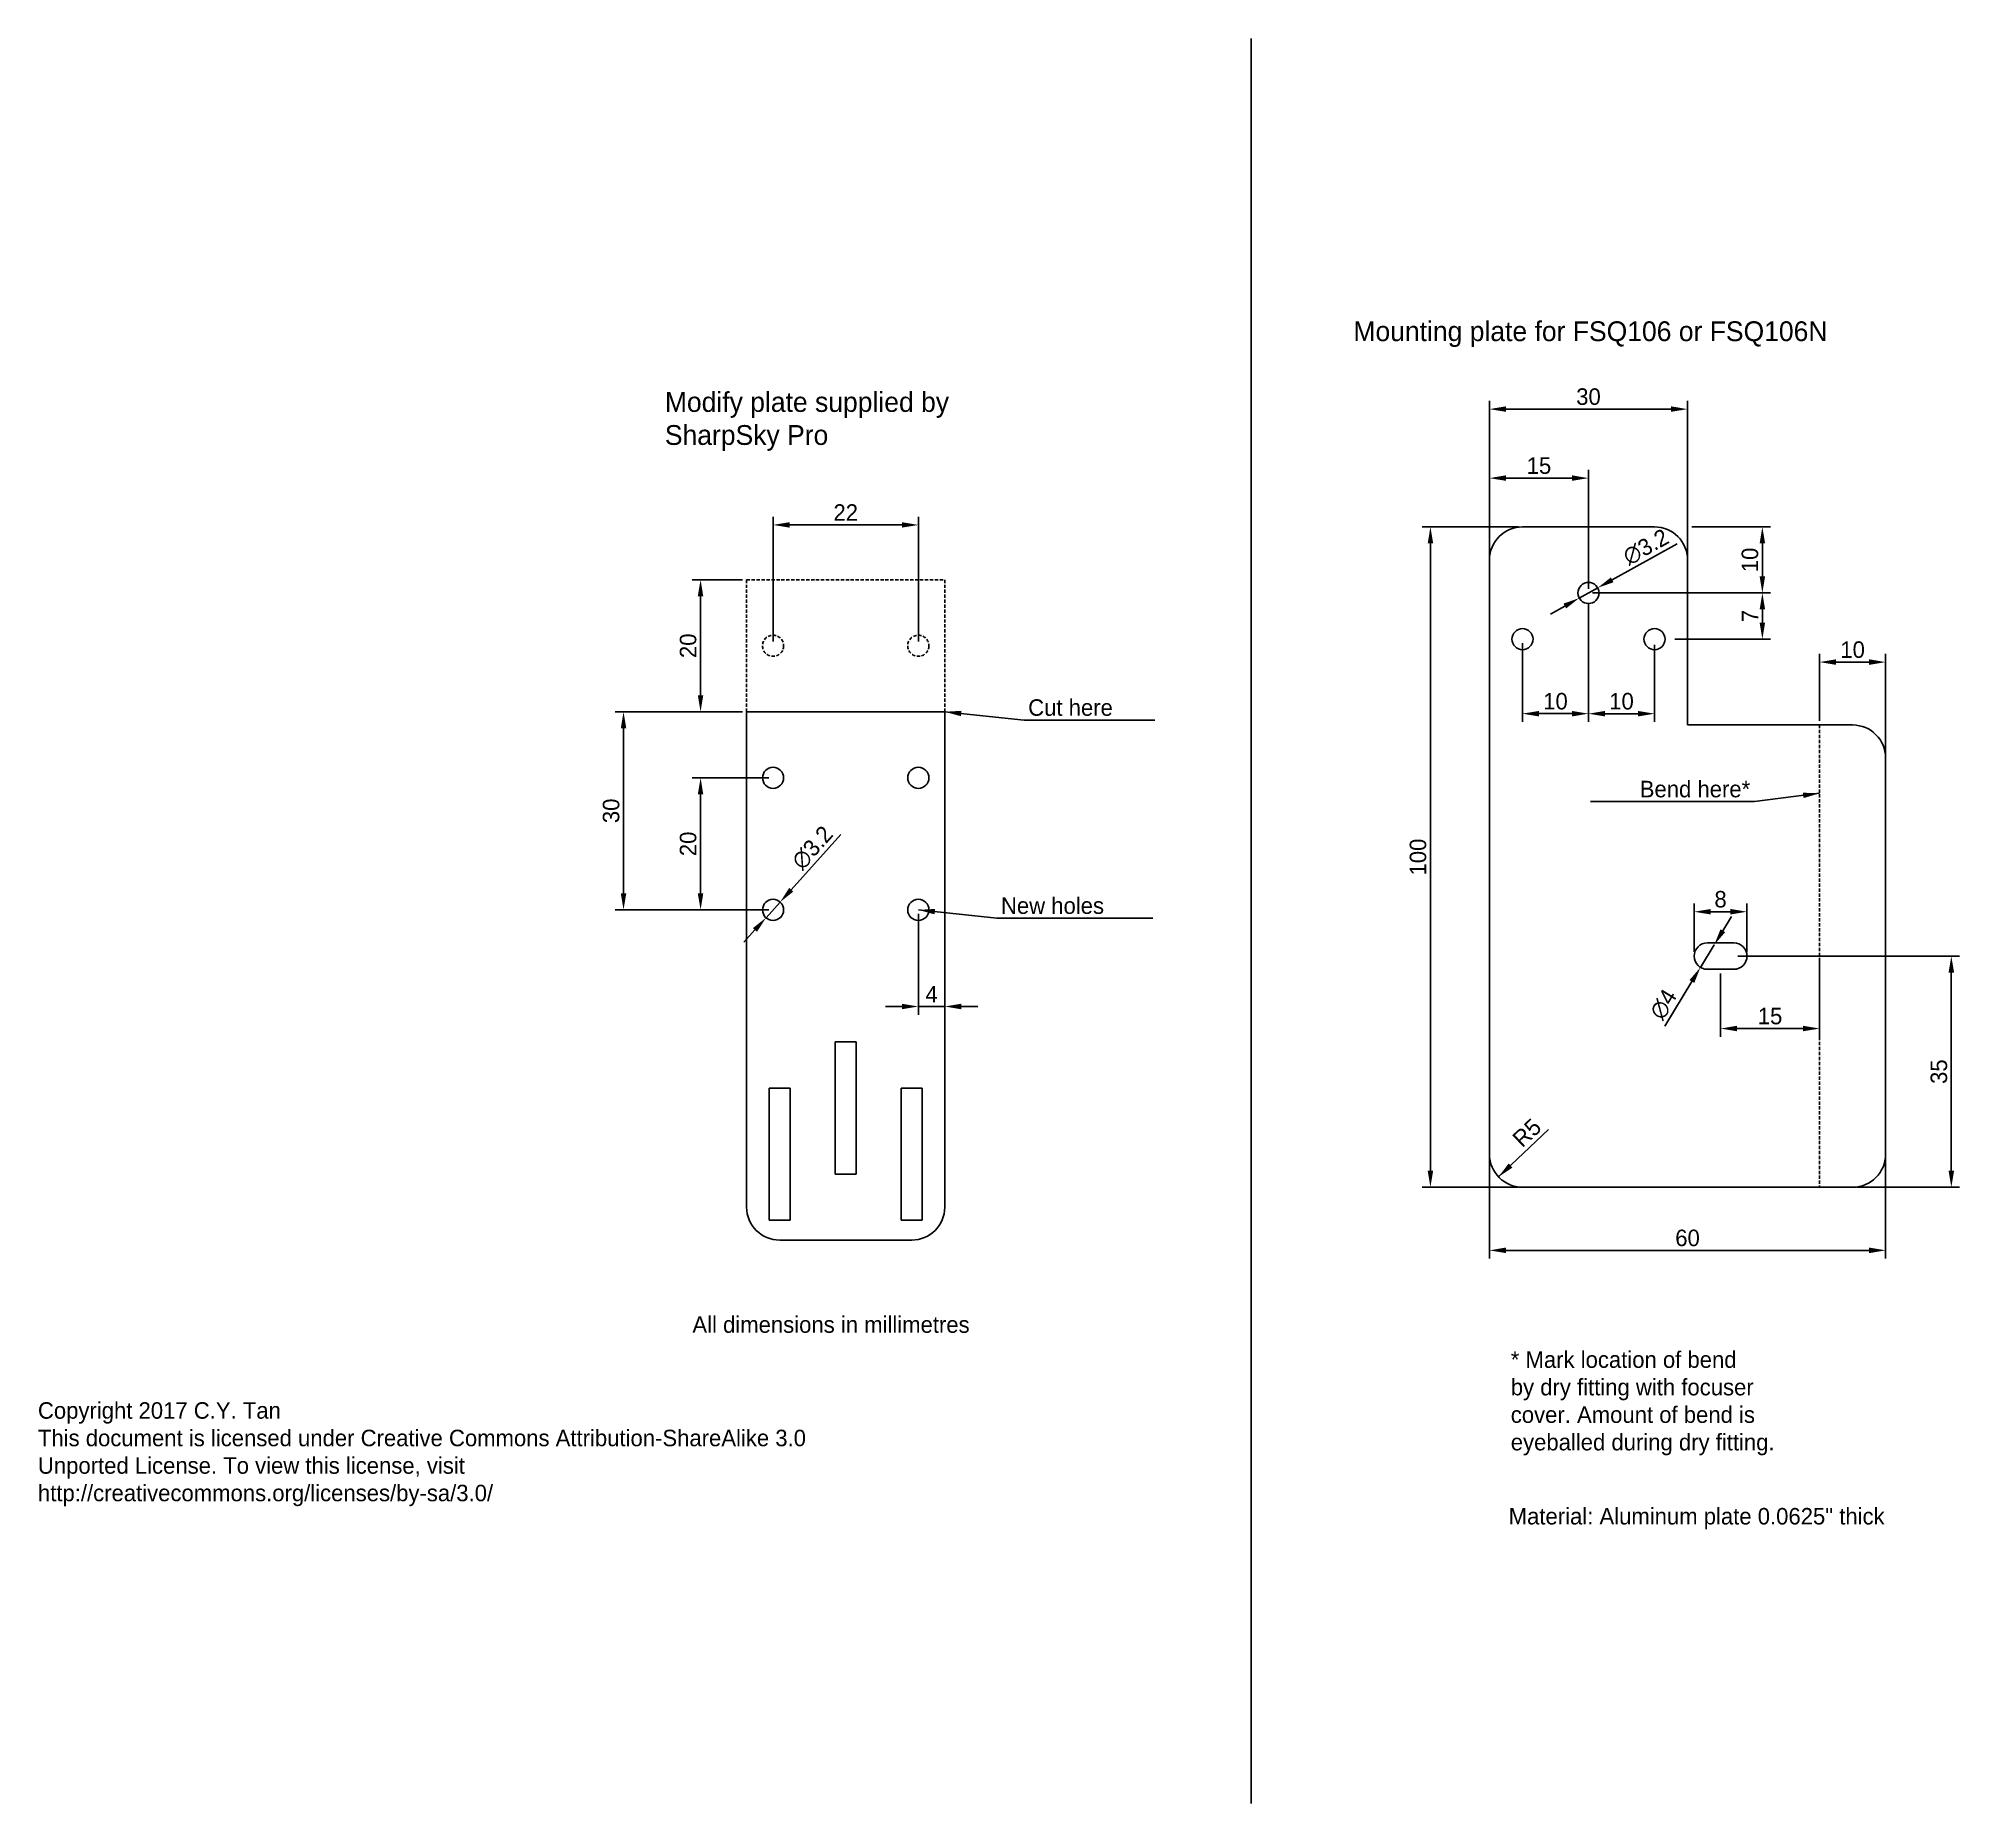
# Model space of a CAD drawing. Extents: x 18 to 309, y 13 to 281.
import ezdxf

# ---------------------------------------------------------------- set-up
doc = ezdxf.new("R2010")
doc.units = 0
doc.linetypes.add('DASHED', pattern=[0.75, 0.5, -0.25])
doc.layers.get('0').update_dxf_attribs({"linetype": 'CONTINUOUS'})
doc.layers.get('DEFPOINTS').update_dxf_attribs({"linetype": 'CONTINUOUS'})
doc.dimstyles.get("Standard").update_dxf_attribs({"dimtxt": 0.18, "dimasz": 0.18, "dimexe": 0.18, "dimexo": 0.0625, "dimgap": 0.09, "dimtad": 0, "dimtih": 1, "dimtoh": 1, "dimdec": 4, "dimzin": 0, "dimtxsty": 'STANDARD', "dimcen": 0.09, "dimazin": 3, "dimtfac": 1, "dimtdec": 4, "dimtofl": 0, "dimtmove": 0, "dimatfit": 3, "dimtolj": 1, "dimtzin": 0})

# ---------------------------------------------------------------- blocks, each defined once
blk = doc.blocks.new('*D1')
at = {"color": 0, "linetype": 'BYBLOCK'}
for p, q in [((237.86, 111.12), (237.86, 95.93)), ((297.86, 111.12), (297.86, 95.93)), ((240.36, 97.18), (295.36, 97.18))]:
    blk.add_line(p, q, dxfattribs=at)
for points in [[(240.36, 97.6), (240.36, 96.76), (237.86, 97.18)], [(295.36, 97.6), (295.36, 96.76), (297.86, 97.18)]]:
    blk.add_solid(points, dxfattribs=at)
at = {"layer": 'DEFPOINTS', "color": 0, "linetype": 'BYBLOCK'}
for p in [(237.86, 111.74), (297.86, 111.74), (297.86, 97.18)]:
    blk.add_point(p, dxfattribs=at)
at = {"color": 0, "linetype": 'BYBLOCK', "insert": (267.86, 99.05), "char_height": 2.5, "attachment_point": 5}
blk.add_mtext('\\A1;60', dxfattribs=at)
blk = doc.blocks.new('*D4')
at = {"color": 0, "linetype": 'BYBLOCK'}
for p, q in [((268.49, 206.74), (280.44, 206.74)), ((279.19, 204.24), (279.19, 199.24)), ((253.49, 196.74), (280.44, 196.74))]:
    blk.add_line(p, q, dxfattribs=at)
for points in [[(278.78, 204.24), (279.61, 204.24), (279.19, 206.74)], [(278.78, 199.24), (279.61, 199.24), (279.19, 196.74)]]:
    blk.add_solid(points, dxfattribs=at)
at = {"layer": 'DEFPOINTS', "color": 0, "linetype": 'BYBLOCK'}
for p in [(267.86, 206.74), (252.86, 196.74), (279.19, 196.74)]:
    blk.add_point(p, dxfattribs=at)
at = {"color": 0, "linetype": 'BYBLOCK', "insert": (277.32, 201.74), "char_height": 2.5, "attachment_point": 5, "rotation": 90}
blk.add_mtext('\\A1;10', dxfattribs=at)
blk = doc.blocks.new('*D5')
at = {"color": 0, "linetype": 'BYBLOCK'}
for p, q in [((252.86, 196.12), (252.86, 178.21)), ((242.86, 190.12), (242.86, 178.21)), ((245.36, 179.46), (250.36, 179.46))]:
    blk.add_line(p, q, dxfattribs=at)
for points in [[(245.36, 179.87), (245.36, 179.04), (242.86, 179.46)], [(250.36, 179.87), (250.36, 179.04), (252.86, 179.46)]]:
    blk.add_solid(points, dxfattribs=at)
at = {"layer": 'DEFPOINTS', "color": 0, "linetype": 'BYBLOCK'}
for p in [(252.86, 196.74), (242.86, 190.74), (252.86, 179.46)]:
    blk.add_point(p, dxfattribs=at)
at = {"color": 0, "linetype": 'BYBLOCK', "insert": (247.86, 181.33), "char_height": 2.5, "attachment_point": 5}
blk.add_mtext('\\A1;10', dxfattribs=at)
blk = doc.blocks.new('*D6')
at = {"color": 0, "linetype": 'BYBLOCK'}
for p, q in [((252.86, 196.12), (252.86, 178.45)), ((262.86, 190.12), (262.86, 178.45)), ((255.36, 179.7), (260.36, 179.7))]:
    blk.add_line(p, q, dxfattribs=at)
for points in [[(255.36, 180.11), (255.36, 179.28), (252.86, 179.7)], [(260.36, 180.11), (260.36, 179.28), (262.86, 179.7)]]:
    blk.add_solid(points, dxfattribs=at)
at = {"layer": 'DEFPOINTS', "color": 0, "linetype": 'BYBLOCK'}
for p in [(252.86, 196.74), (262.86, 190.74), (262.86, 179.7)]:
    blk.add_point(p, dxfattribs=at)
at = {"color": 0, "linetype": 'BYBLOCK', "insert": (257.86, 181.57), "char_height": 2.5, "attachment_point": 5}
blk.add_mtext('\\A1;10', dxfattribs=at)
blk = doc.blocks.new('*D10')
at = {"color": 0, "linetype": 'BYBLOCK'}
for p, q in [((287.86, 177.37), (287.86, 187.52)), ((290.36, 186.27), (295.36, 186.27)), ((297.86, 172.37), (297.86, 187.52))]:
    blk.add_line(p, q, dxfattribs=at)
for points in [[(290.36, 186.69), (290.36, 185.85), (287.86, 186.27)], [(295.36, 186.69), (295.36, 185.85), (297.86, 186.27)]]:
    blk.add_solid(points, dxfattribs=at)
at = {"layer": 'DEFPOINTS', "color": 0, "linetype": 'BYBLOCK'}
for p in [(297.86, 186.27), (287.86, 176.74), (297.86, 171.74)]:
    blk.add_point(p, dxfattribs=at)
at = {"color": 0, "linetype": 'BYBLOCK', "insert": (292.86, 188.14), "char_height": 2.5, "attachment_point": 5}
blk.add_mtext('\\A1;10', dxfattribs=at)
blk = doc.blocks.new('*D11')
at = {"color": 0, "linetype": 'BYBLOCK'}
for p, q in [((275.49, 141.74), (309.06, 141.74)), ((307.81, 109.24), (307.81, 139.24)), ((293.49, 106.74), (309.06, 106.74))]:
    blk.add_line(p, q, dxfattribs=at)
for points in [[(307.39, 139.24), (308.23, 139.24), (307.81, 141.74)], [(307.39, 109.24), (308.23, 109.24), (307.81, 106.74)]]:
    blk.add_solid(points, dxfattribs=at)
at = {"layer": 'DEFPOINTS', "color": 0, "linetype": 'BYBLOCK'}
for p in [(274.86, 141.74), (307.81, 141.74), (292.86, 106.74)]:
    blk.add_point(p, dxfattribs=at)
at = {"color": 0, "linetype": 'BYBLOCK', "insert": (305.94, 124.24), "char_height": 2.5, "attachment_point": 5, "rotation": 90}
blk.add_mtext('\\A1;35', dxfattribs=at)
blk = doc.blocks.new('*D12')
at = {"color": 0, "linetype": 'BYBLOCK'}
for p, q in [((268.86, 142.37), (268.86, 149.71)), ((274.36, 148.46), (271.36, 148.46)), ((276.86, 142.37), (276.86, 149.71))]:
    blk.add_line(p, q, dxfattribs=at)
for points in [[(271.36, 148.88), (271.36, 148.05), (268.86, 148.46)], [(274.36, 148.88), (274.36, 148.05), (276.86, 148.46)]]:
    blk.add_solid(points, dxfattribs=at)
at = {"layer": 'DEFPOINTS', "color": 0, "linetype": 'BYBLOCK'}
for p in [(268.86, 148.46), (268.86, 141.74), (276.86, 141.74)]:
    blk.add_point(p, dxfattribs=at)
at = {"color": 0, "linetype": 'BYBLOCK', "insert": (272.86, 150.34), "char_height": 2.5, "attachment_point": 5}
blk.add_mtext('\\A1;8', dxfattribs=at)
blk = doc.blocks.new('*D13')
at = {"color": 0, "linetype": 'BYBLOCK'}
for p, q in [((273.21, 145.58), (274.51, 147.72)), ((271.91, 143.45), (269.82, 140.04)), ((264.4, 131.14), (268.52, 137.9))]:
    blk.add_line(p, q, dxfattribs=at)
for points in [[(272.85, 145.8), (273.56, 145.37), (271.91, 143.45)], [(268.16, 138.12), (268.88, 137.68), (269.82, 140.04)]]:
    blk.add_solid(points, dxfattribs=at)
at = {"layer": 'DEFPOINTS', "color": 0, "linetype": 'BYBLOCK'}
for p in [(271.91, 143.45), (269.82, 140.04)]:
    blk.add_point(p, dxfattribs=at)
at = {"color": 0, "linetype": 'BYBLOCK', "insert": (264.21, 134.43), "char_height": 2.5, "attachment_point": 5, "rotation": 58.612}
blk.add_mtext('\\A1;∅4', dxfattribs=at)
blk = doc.blocks.new('*D14')
at = {"color": 0, "linetype": 'BYBLOCK'}
for p, q in [((266.3, 204.17), (256.45, 198.73)), ((251.46, 195.97), (254.26, 197.52)), ((249.28, 194.76), (247.09, 193.55))]:
    blk.add_line(p, q, dxfattribs=at)
for points in [[(256.25, 199.09), (256.65, 198.36), (254.26, 197.52)], [(249.07, 195.12), (249.48, 194.4), (251.46, 195.97)]]:
    blk.add_solid(points, dxfattribs=at)
at = {"layer": 'DEFPOINTS', "color": 0, "linetype": 'BYBLOCK'}
for p in [(251.46, 195.97), (254.26, 197.52)]:
    blk.add_point(p, dxfattribs=at)
at = {"color": 0, "linetype": 'BYBLOCK', "insert": (261.56, 203.69), "char_height": 2.5, "attachment_point": 5, "rotation": 28.9213}
blk.add_mtext('\\A1;∅3.2', dxfattribs=at)
blk = doc.blocks.new('*D15')
at = {"color": 0, "linetype": 'BYBLOCK'}
for p, q in [((253.49, 196.74), (278.02, 196.74)), ((276.77, 194.24), (276.77, 192.24)), ((263.49, 189.74), (278.02, 189.74))]:
    blk.add_line(p, q, dxfattribs=at)
for points in [[(276.35, 194.24), (277.18, 194.24), (276.77, 196.74)], [(276.35, 192.24), (277.18, 192.24), (276.77, 189.74)]]:
    blk.add_solid(points, dxfattribs=at)
at = {"layer": 'DEFPOINTS', "color": 0, "linetype": 'BYBLOCK'}
for p in [(252.86, 196.74), (262.86, 189.74), (276.77, 189.74)]:
    blk.add_point(p, dxfattribs=at)
at = {"color": 0, "linetype": 'BYBLOCK', "insert": (274.89, 193.24), "char_height": 2.5, "attachment_point": 5, "rotation": 90}
blk.add_mtext('\\A1;7', dxfattribs=at)
blk = doc.blocks.new('*D16')
at = {"color": 0, "linetype": 'BYBLOCK'}
for p, q in [((287.86, 141.12), (287.86, 129.52)), ((272.86, 139.12), (272.86, 129.52)), ((275.36, 130.77), (285.36, 130.77))]:
    blk.add_line(p, q, dxfattribs=at)
for points in [[(275.36, 131.19), (275.36, 130.36), (272.86, 130.77)], [(285.36, 131.19), (285.36, 130.36), (287.86, 130.77)]]:
    blk.add_solid(points, dxfattribs=at)
at = {"layer": 'DEFPOINTS', "color": 0, "linetype": 'BYBLOCK'}
for p in [(272.86, 139.74), (287.86, 141.74), (287.86, 130.77)]:
    blk.add_point(p, dxfattribs=at)
at = {"color": 0, "linetype": 'BYBLOCK', "insert": (280.36, 132.65), "char_height": 2.5, "attachment_point": 5}
blk.add_mtext('\\A1;15', dxfattribs=at)
blk = doc.blocks.new('*D18')
at = {"color": 0, "linetype": 'BYBLOCK'}
for p, q in [((161.12, 198.74), (153.52, 198.74)), ((154.77, 196.24), (154.77, 181.24)), ((161.12, 178.74), (153.52, 178.74))]:
    blk.add_line(p, q, dxfattribs=at)
for points in [[(154.35, 196.24), (155.18, 196.24), (154.77, 198.74)], [(154.35, 181.24), (155.18, 181.24), (154.77, 178.74)]]:
    blk.add_solid(points, dxfattribs=at)
at = {"layer": 'DEFPOINTS', "color": 0, "linetype": 'BYBLOCK'}
for p in [(161.75, 198.74), (154.77, 178.74), (161.75, 178.74)]:
    blk.add_point(p, dxfattribs=at)
at = {"color": 0, "linetype": 'BYBLOCK', "insert": (152.89, 188.74), "char_height": 2.5, "attachment_point": 5, "rotation": 90}
blk.add_mtext('\\A1;20', dxfattribs=at)
blk = doc.blocks.new('*D20')
at = {"color": 0, "linetype": 'BYBLOCK'}
for p, q in [((176.03, 160.14), (168.5, 151.79)), ((164.68, 147.55), (166.82, 149.93)), ((163, 145.7), (161.33, 143.84))]:
    blk.add_line(p, q, dxfattribs=at)
for points in [[(168.19, 152.07), (168.81, 151.51), (166.82, 149.93)], [(162.69, 145.98), (163.31, 145.42), (164.68, 147.55)]]:
    blk.add_solid(points, dxfattribs=at)
at = {"layer": 'DEFPOINTS', "color": 0, "linetype": 'BYBLOCK'}
for p in [(166.82, 149.93), (164.68, 147.55)]:
    blk.add_point(p, dxfattribs=at)
at = {"color": 0, "linetype": 'BYBLOCK', "insert": (171.71, 158.15), "char_height": 2.5, "attachment_point": 5, "rotation": 47.933}
blk.add_mtext('\\A1;∅3.2', dxfattribs=at)
blk = doc.blocks.new('*D21')
at = {"color": 0, "linetype": 'BYBLOCK'}
blk.add_line((246.8, 115.47), (239.23, 108.3), dxfattribs=at)
blk.add_solid([(240.76, 110.33), (241.34, 109.72), (239.23, 108.3)], dxfattribs=at)
at = {"layer": 'DEFPOINTS', "color": 0, "linetype": 'BYBLOCK'}
for p in [(242.86, 111.74), (239.23, 108.3)]:
    blk.add_point(p, dxfattribs=at)
at = {"color": 0, "linetype": 'BYBLOCK', "insert": (243.54, 114.97), "char_height": 2.5, "attachment_point": 5, "rotation": 43.4424}
blk.add_mtext('\\A1;R5', dxfattribs=at)
blk = doc.blocks.new('*D22')
at = {"color": 0, "linetype": 'BYBLOCK'}
for p, q in [((151.37, 148.12), (151.37, 132.86)), ((148.87, 134.11), (146.37, 134.11)), ((155.37, 134.11), (151.37, 134.11)), ((155.37, 104.37), (155.37, 135.36)), ((157.87, 134.11), (160.37, 134.11))]:
    blk.add_line(p, q, dxfattribs=at)
for points in [[(148.87, 134.53), (148.87, 133.69), (151.37, 134.11)], [(157.87, 134.53), (157.87, 133.69), (155.37, 134.11)]]:
    blk.add_solid(points, dxfattribs=at)
at = {"layer": 'DEFPOINTS', "color": 0, "linetype": 'BYBLOCK'}
for p in [(151.37, 148.74), (151.37, 134.11), (155.37, 103.74)]:
    blk.add_point(p, dxfattribs=at)
at = {"color": 0, "linetype": 'BYBLOCK', "insert": (153.37, 135.98), "char_height": 2.5, "attachment_point": 5}
blk.add_mtext('\\A1;4', dxfattribs=at)
blk = doc.blocks.new('*D23')
at = {"color": 0, "linetype": 'BYBLOCK'}
for p, q in [((129.37, 189.37), (129.37, 208.29)), ((131.87, 207.04), (148.87, 207.04)), ((151.37, 189.37), (151.37, 208.29))]:
    blk.add_line(p, q, dxfattribs=at)
for points in [[(131.87, 207.46), (131.87, 206.63), (129.37, 207.04)], [(148.87, 207.46), (148.87, 206.63), (151.37, 207.04)]]:
    blk.add_solid(points, dxfattribs=at)
at = {"layer": 'DEFPOINTS', "color": 0, "linetype": 'BYBLOCK'}
for p in [(151.37, 207.04), (129.37, 188.74), (151.37, 188.74)]:
    blk.add_point(p, dxfattribs=at)
at = {"color": 0, "linetype": 'BYBLOCK', "insert": (140.37, 208.92), "char_height": 2.5, "attachment_point": 5}
blk.add_mtext('\\A1;22', dxfattribs=at)
blk = doc.blocks.new('*D24')
at = {"color": 0, "linetype": 'BYBLOCK'}
for p, q in [((128.74, 168.74), (117.14, 168.74)), ((118.39, 166.24), (118.39, 151.24)), ((128.74, 148.74), (117.14, 148.74))]:
    blk.add_line(p, q, dxfattribs=at)
for points in [[(117.97, 166.24), (118.8, 166.24), (118.39, 168.74)], [(117.97, 151.24), (118.8, 151.24), (118.39, 148.74)]]:
    blk.add_solid(points, dxfattribs=at)
at = {"layer": 'DEFPOINTS', "color": 0, "linetype": 'BYBLOCK'}
for p in [(129.37, 168.74), (118.39, 148.74), (129.37, 148.74)]:
    blk.add_point(p, dxfattribs=at)
at = {"color": 0, "linetype": 'BYBLOCK', "insert": (116.51, 158.74), "char_height": 2.5, "attachment_point": 5, "rotation": 90}
blk.add_mtext('\\A1;20', dxfattribs=at)
blk = doc.blocks.new('*D25')
at = {"color": 0, "linetype": 'BYBLOCK'}
for p, q in [((124.74, 178.74), (105.47, 178.74)), ((106.72, 176.24), (106.72, 151.24)), ((128.74, 148.74), (105.47, 148.74))]:
    blk.add_line(p, q, dxfattribs=at)
for points in [[(106.31, 176.24), (107.14, 176.24), (106.72, 178.74)], [(106.31, 151.24), (107.14, 151.24), (106.72, 148.74)]]:
    blk.add_solid(points, dxfattribs=at)
at = {"layer": 'DEFPOINTS', "color": 0, "linetype": 'BYBLOCK'}
for p in [(125.37, 178.74), (106.72, 148.74), (129.37, 148.74)]:
    blk.add_point(p, dxfattribs=at)
at = {"color": 0, "linetype": 'BYBLOCK', "insert": (104.85, 163.74), "char_height": 2.5, "attachment_point": 5, "rotation": 90}
blk.add_mtext('\\A1;30', dxfattribs=at)
blk = doc.blocks.new('*D26')
at = {"color": 0, "linetype": 'BYBLOCK'}
for p, q in [((242.24, 206.74), (227.67, 206.74)), ((228.92, 204.24), (228.92, 109.24)), ((242.24, 106.74), (227.67, 106.74))]:
    blk.add_line(p, q, dxfattribs=at)
for points in [[(228.51, 204.24), (229.34, 204.24), (228.92, 206.74)], [(228.51, 109.24), (229.34, 109.24), (228.92, 106.74)]]:
    blk.add_solid(points, dxfattribs=at)
at = {"layer": 'DEFPOINTS', "color": 0, "linetype": 'BYBLOCK'}
for p in [(242.86, 206.74), (228.92, 106.74), (242.86, 106.74)]:
    blk.add_point(p, dxfattribs=at)
at = {"color": 0, "linetype": 'BYBLOCK', "insert": (227.05, 156.74), "char_height": 2.5, "attachment_point": 5, "rotation": 90}
blk.add_mtext('\\A1;100', dxfattribs=at)
blk = doc.blocks.new('*D27')
at = {"color": 0, "linetype": 'BYBLOCK'}
for p, q in [((237.86, 202.37), (237.86, 215.38)), ((252.86, 197.37), (252.86, 215.38)), ((240.36, 214.13), (250.36, 214.13))]:
    blk.add_line(p, q, dxfattribs=at)
for points in [[(240.36, 214.55), (240.36, 213.72), (237.86, 214.13)], [(250.36, 214.55), (250.36, 213.72), (252.86, 214.13)]]:
    blk.add_solid(points, dxfattribs=at)
at = {"layer": 'DEFPOINTS', "color": 0, "linetype": 'BYBLOCK'}
for p in [(252.86, 214.13), (237.86, 201.74), (252.86, 196.74)]:
    blk.add_point(p, dxfattribs=at)
at = {"color": 0, "linetype": 'BYBLOCK', "insert": (245.36, 216.01), "char_height": 2.5, "attachment_point": 5}
blk.add_mtext('\\A1;15', dxfattribs=at)
blk = doc.blocks.new('*D28')
at = {"color": 0, "linetype": 'BYBLOCK'}
for p, q in [((237.86, 202.37), (237.86, 225.83)), ((240.36, 224.58), (265.36, 224.58)), ((267.86, 202.37), (267.86, 225.83))]:
    blk.add_line(p, q, dxfattribs=at)
for points in [[(240.36, 225), (240.36, 224.17), (237.86, 224.58)], [(265.36, 225), (265.36, 224.17), (267.86, 224.58)]]:
    blk.add_solid(points, dxfattribs=at)
at = {"layer": 'DEFPOINTS', "color": 0, "linetype": 'BYBLOCK'}
for p in [(267.86, 224.58), (237.86, 201.74), (267.86, 201.74)]:
    blk.add_point(p, dxfattribs=at)
at = {"color": 0, "linetype": 'BYBLOCK', "insert": (252.86, 226.46), "char_height": 2.5, "attachment_point": 5}
blk.add_mtext('\\A1;30', dxfattribs=at)

msp = doc.modelspace()

# ---------------------------------------------------------------- linework, layer by layer
for p, q in [((201.76343, 280.72078), (201.76343, 13.3974)), ((242.86432, 206.7425), (262.86432, 206.7425)), ((237.86432, 201.7425), (237.86432, 111.7425)), ((267.86432, 201.7425), (267.86432, 176.7425)), ((125.36791, 178.7425), (125.36791, 103.7425)), ((125.36791, 178.7425), (155.36791, 178.7425)), ((155.36791, 178.7425), (155.36791, 103.7425)), ((267.86432, 176.7425), (292.86432, 176.7425)), ((297.86432, 171.7425), (297.86432, 111.7425)), ((270.86432, 143.7425), (274.86432, 143.7425)), ((270.86432, 139.7425), (274.86432, 139.7425)), ((138.76791, 108.7425), (138.76791, 128.7425)), ((138.76791, 128.7425), (141.96791, 128.7425)), ((141.96791, 108.7425), (141.96791, 128.7425)), ((128.76791, 101.7425), (128.76791, 121.7425)), ((128.76791, 121.7425), (131.96791, 121.7425)), ((131.96791, 101.7425), (131.96791, 121.7425)), ((148.76791, 101.7425), (148.76791, 121.7425)), ((151.96791, 121.7425), (148.76791, 121.7425)), ((151.96791, 101.7425), (151.96791, 121.7425)), ((138.76791, 108.7425), (141.96791, 108.7425)), ((242.86432, 106.7425), (292.86432, 106.7425)), ((128.76791, 101.7425), (131.96791, 101.7425)), ((151.96791, 101.7425), (148.76791, 101.7425))]:
    msp.add_line(p, q)
at = {"color": 6, "linetype": 'DASHED'}
for p, q in [((125.36791, 198.7425), (155.36791, 198.7425)), ((125.36791, 198.7425), (125.36791, 178.7425)), ((155.36791, 198.7425), (155.36791, 178.7425))]:
    msp.add_line(p, q, dxfattribs=at)
at = {"linetype": 'DASHED'}
msp.add_line((287.86432, 176.7425), (287.86432, 106.7425), dxfattribs=at)
at = {"color": 7}
msp.add_line((130.36791, 98.7425), (150.36791, 98.7425), dxfattribs=at)
for centre in [(252.86432, 196.7425), (242.86432, 189.7425), (262.86432, 189.7425), (129.36791, 168.7425), (151.36791, 168.7425)]:
    msp.add_circle(centre, 1.6)
at = {"color": 6, "linetype": 'DASHED'}
for centre in [(129.36791, 188.7425), (151.36791, 188.7425)]:
    msp.add_circle(centre, 1.6, dxfattribs=at)
at = {"color": 5}
for centre in [(129.36791, 148.7425), (151.36791, 148.7425)]:
    msp.add_circle(centre, 1.6, dxfattribs=at)
for centre, radius, start, end in [((242.86432, 201.7425), 5, 90, 180), ((262.86432, 201.7425), 5, 0, 90), ((292.86432, 171.7425), 5, 0, 90), ((270.86432, 141.7425), 2, 90, 270), ((274.86432, 141.7425), 2, 270, 90), ((242.86432, 111.7425), 5, 180, 270), ((292.86432, 111.7425), 5, 270, 0), ((130.36791, 103.7425), 5, 180, 270), ((150.36791, 103.7425), 5, 270, 0)]:
    msp.add_arc(centre, radius, start, end)

# ---------------------------------------------------------------- texts
for s, height, p in [('Mounting plate for FSQ106 or FSQ106N', 3, (217.25578, 234.87691)), ('Modify plate supplied by', 3, (112.98034, 224.16016)), ('SharpSky Pro', 3, (112.98034, 219.16016)), ('All dimensions in millimetres', 2.5, (117.15136, 84.69356)), ('* Mark location of bend', 2.5, (241.09206, 79.38529)), ('by dry fitting with focuser', 2.5, (241.09206, 75.21862)), ('Copyright 2017 C.Y. Tan', 2.5, (18.03308, 71.68145)), ('cover. Amount of bend is', 2.5, (241.09206, 71.05195)), ('This document is licensed under Creative Commons Attribution-ShareAlike 3.0', 2.5, (18.03308, 67.51479)), ('eyeballed during dry fitting.', 2.5, (241.09206, 66.88529)), ('Unported License. To view this license, visit', 2.5, (18.03308, 63.34812)), ('http://creativecommons.org/licenses/by-sa/3.0/', 2.5, (18.03308, 59.18145)), ('Material: Aluminum plate 0.0625" thick', 2.5, (240.77436, 55.66456))]:
    msp.add_text(s, height=height).set_placement(p)
at = {"char_height": 2.5}
for s, insert, attachment_point in [('\\A1;Cut here', (168.00441, 179.3675), 4), ('\\A1;Bend here*', (277.35312, 167.02221), 6), ('\\fTxt|b0|i0|c0|p0;New holes', (163.88121, 149.3675), 4)]:
    msp.add_mtext(s, dxfattribs=dict(at, insert=insert, attachment_point=attachment_point))

# ---------------------------------------------------------------- dimensions: what is measured, and where the dimension line sits
for base, p1, p2, picture, middle in [((267.86432, 224.58269), (237.86432, 201.7425), (267.86432, 201.7425), '*D28', (252.86432, 226.45769)), ((252.86432, 214.13385), (237.86432, 201.7425), (252.86432, 196.7425), '*D27', (245.36432, 216.00885)), ((151.36791, 207.04312), (129.36791, 188.7425), (151.36791, 188.7425), '*D23', (140.36791, 208.91812)), ((297.86432, 186.2694), (287.86432, 176.7425), (297.86432, 171.7425), '*D10', (292.86432, 188.1444)), ((268.86432, 148.46377), (276.86432, 141.7425), (268.86432, 141.7425), '*D12', (272.86432, 150.33877)), ((151.36791, 134.10969), (155.36791, 103.7425), (151.36791, 148.7425), '*D22', (153.36791, 135.98469)), ((287.86432, 130.77268), (272.86432, 139.7425), (287.86432, 141.7425), '*D16', (280.36432, 132.64768)), ((297.86432, 97.17934), (237.86432, 111.7425), (297.86432, 111.7425), '*D1', (267.86432, 99.05434))]:
    dim = msp.add_linear_dim(base=base, p1=p1, p2=p2, dimstyle='STANDARD', override={"dimtxt": 2.5, "dimasz": 2.5, "dimexe": 1.25, "dimexo": 0.625, "dimgap": 0.625, "dimtad": 1, "dimtih": 0, "dimtoh": 0, "dimzin": 8, "dimcen": 2.5, "dimtofl": 1})
    dim.commit()
    dim.dimension.update_dxf_attribs({"geometry": picture, "text_midpoint": middle})
for base, p1, p2, picture, middle in [((228.92271, 106.7425), (242.86432, 206.7425), (242.86432, 106.7425), '*D26', (227.04771, 156.7425)), ((279.19331, 196.7425), (267.86432, 206.7425), (252.86432, 196.7425), '*D4', (277.31831, 201.7425)), ((106.72381, 148.7425), (125.36791, 178.7425), (129.36791, 148.7425), '*D25', (104.84881, 163.7425)), ((118.38612, 148.7425), (129.36791, 168.7425), (129.36791, 148.7425), '*D24', (116.51112, 158.7425)), ((307.81066, 141.7425), (292.86432, 106.7425), (274.86432, 141.7425), '*D11', (305.93566, 124.2425))]:
    dim = msp.add_linear_dim(base=base, p1=p1, p2=p2, angle=90, dimstyle='STANDARD', override={"dimtxt": 2.5, "dimasz": 2.5, "dimexe": 1.25, "dimexo": 0.625, "dimgap": 0.625, "dimtad": 1, "dimtih": 0, "dimtoh": 0, "dimzin": 8, "dimcen": 2.5, "dimtofl": 1})
    dim.commit()
    dim.dimension.update_dxf_attribs({"geometry": picture, "text_midpoint": middle})
for p1, p2, picture, middle in [((251.46386, 195.96873), (254.26477, 197.51627), '*D14', (262.47057, 202.05009)), ((271.90598, 143.44982), (269.82265, 140.03518), '*D13', (265.80791, 133.45489))]:
    dim = msp.add_diameter_dim_2p(p1=p1, p2=p2, dimstyle='STANDARD', override={"dimtxt": 2.5, "dimasz": 2.5, "dimexe": 1.25, "dimexo": 0.625, "dimgap": 0.625, "dimtad": 1, "dimtih": 0, "dimtoh": 0, "dimzin": 8, "dimcen": 2.5, "dimtofl": 1})
    dim.commit()
    dim.dimension.update_dxf_attribs({"geometry": picture, "text_midpoint": middle, "dimtype": 163})
for base, p1, p2, picture, middle, set_off in [((118.38612, 178.7425), (125.36791, 198.7425), (125.36791, 178.7425), '*D18', (116.51112, 188.7425), (-36.38116, 0)), ((279.19331, 189.7425), (255.29221, 196.7425), (265.29221, 189.7425), '*D15', (277.31831, 193.2425), (2.4279, 0))]:
    dim = msp.add_linear_dim(base=base, p1=p1, p2=p2, angle=90, dimstyle='STANDARD', override={"dimtxt": 2.5, "dimasz": 2.5, "dimexe": 1.25, "dimexo": 0.625, "dimgap": 0.625, "dimtad": 1, "dimtih": 0, "dimtoh": 0, "dimzin": 8, "dimcen": 2.5, "dimtofl": 1})
    dim.commit()
    dim.dimension.update_dxf_attribs({"geometry": picture, "text_midpoint": middle, "insert": set_off})
for base, p1, p2, picture, middle, set_off in [((252.86432, 178.45505), (242.86432, 189.7425), (252.86432, 195.7425), '*D5', (247.86432, 180.33005), (0, -1)), ((262.86432, 178.45505), (252.86432, 195.50016), (262.86432, 189.50016), '*D6', (257.86432, 180.33005), (0, -1.24234))]:
    dim = msp.add_linear_dim(base=base, p1=p1, p2=p2, dimstyle='STANDARD', override={"dimtxt": 2.5, "dimasz": 2.5, "dimexe": 1.25, "dimexo": 0.625, "dimgap": 0.625, "dimtad": 1, "dimtih": 0, "dimtoh": 0, "dimzin": 8, "dimcen": 2.5, "dimtofl": 1})
    dim.commit()
    dim.dimension.update_dxf_attribs({"geometry": picture, "text_midpoint": middle, "insert": set_off})
dim = msp.add_diameter_dim_2p(p1=(128.29591, 147.55472), p2=(130.43991, 149.93028), dimstyle='STANDARD', override={"dimtxt": 2.5, "dimasz": 2.5, "dimexe": 1.25, "dimexo": 0.625, "dimgap": 0.625, "dimtad": 1, "dimtih": 0, "dimtoh": 0, "dimzin": 8, "dimcen": 2.5, "dimtofl": 1})
dim.commit()
dim.dimension.update_dxf_attribs({"geometry": '*D20', "text_midpoint": (136.72116, 156.88992), "dimtype": 163, "insert": (-36.38116, 0)})
dim = msp.add_radius_dim(center=(242.86432, 111.7425), mpoint=(239.23398, 108.30438), dimstyle='STANDARD', override={"dimtxt": 2.5, "dimasz": 2.5, "dimexe": 1.25, "dimexo": 0.625, "dimgap": 0.625, "dimtad": 1, "dimtih": 0, "dimtoh": 0, "dimzin": 8, "dimcen": 2.5, "dimtofl": 1})
dim.commit()
dim.dimension.update_dxf_attribs({"geometry": '*D21', "text_midpoint": (244.83075, 113.60482), "dimtype": 164})

# ---------------------------------------------------------------- leaders
at = {"annotation_type": 0, "has_hookline": 1}
for points, hookline_direction, text_width in [([(155.36791, 178.7425), (167.37941, 177.4925)], 0, 19.16667), ([(287.86432, 166.39721), (277.97812, 165.14721)], 1, 24.16667), ([(151.36791, 148.7425), (163.25621, 147.47894)], 0, 22.98305)]:
    msp.add_leader(points, dimstyle='STANDARD', override={"dimtxt": 2.5, "dimasz": 2.5, "dimexe": 1.25, "dimexo": 0.625, "dimgap": 0.625, "dimtad": 1, "dimtih": 0, "dimtoh": 0, "dimzin": 8, "dimcen": 2.5, "dimtofl": 1}, dxfattribs=dict(at, hookline_direction=hookline_direction, text_width=text_width))

doc.saveas('drawing.dxf')
